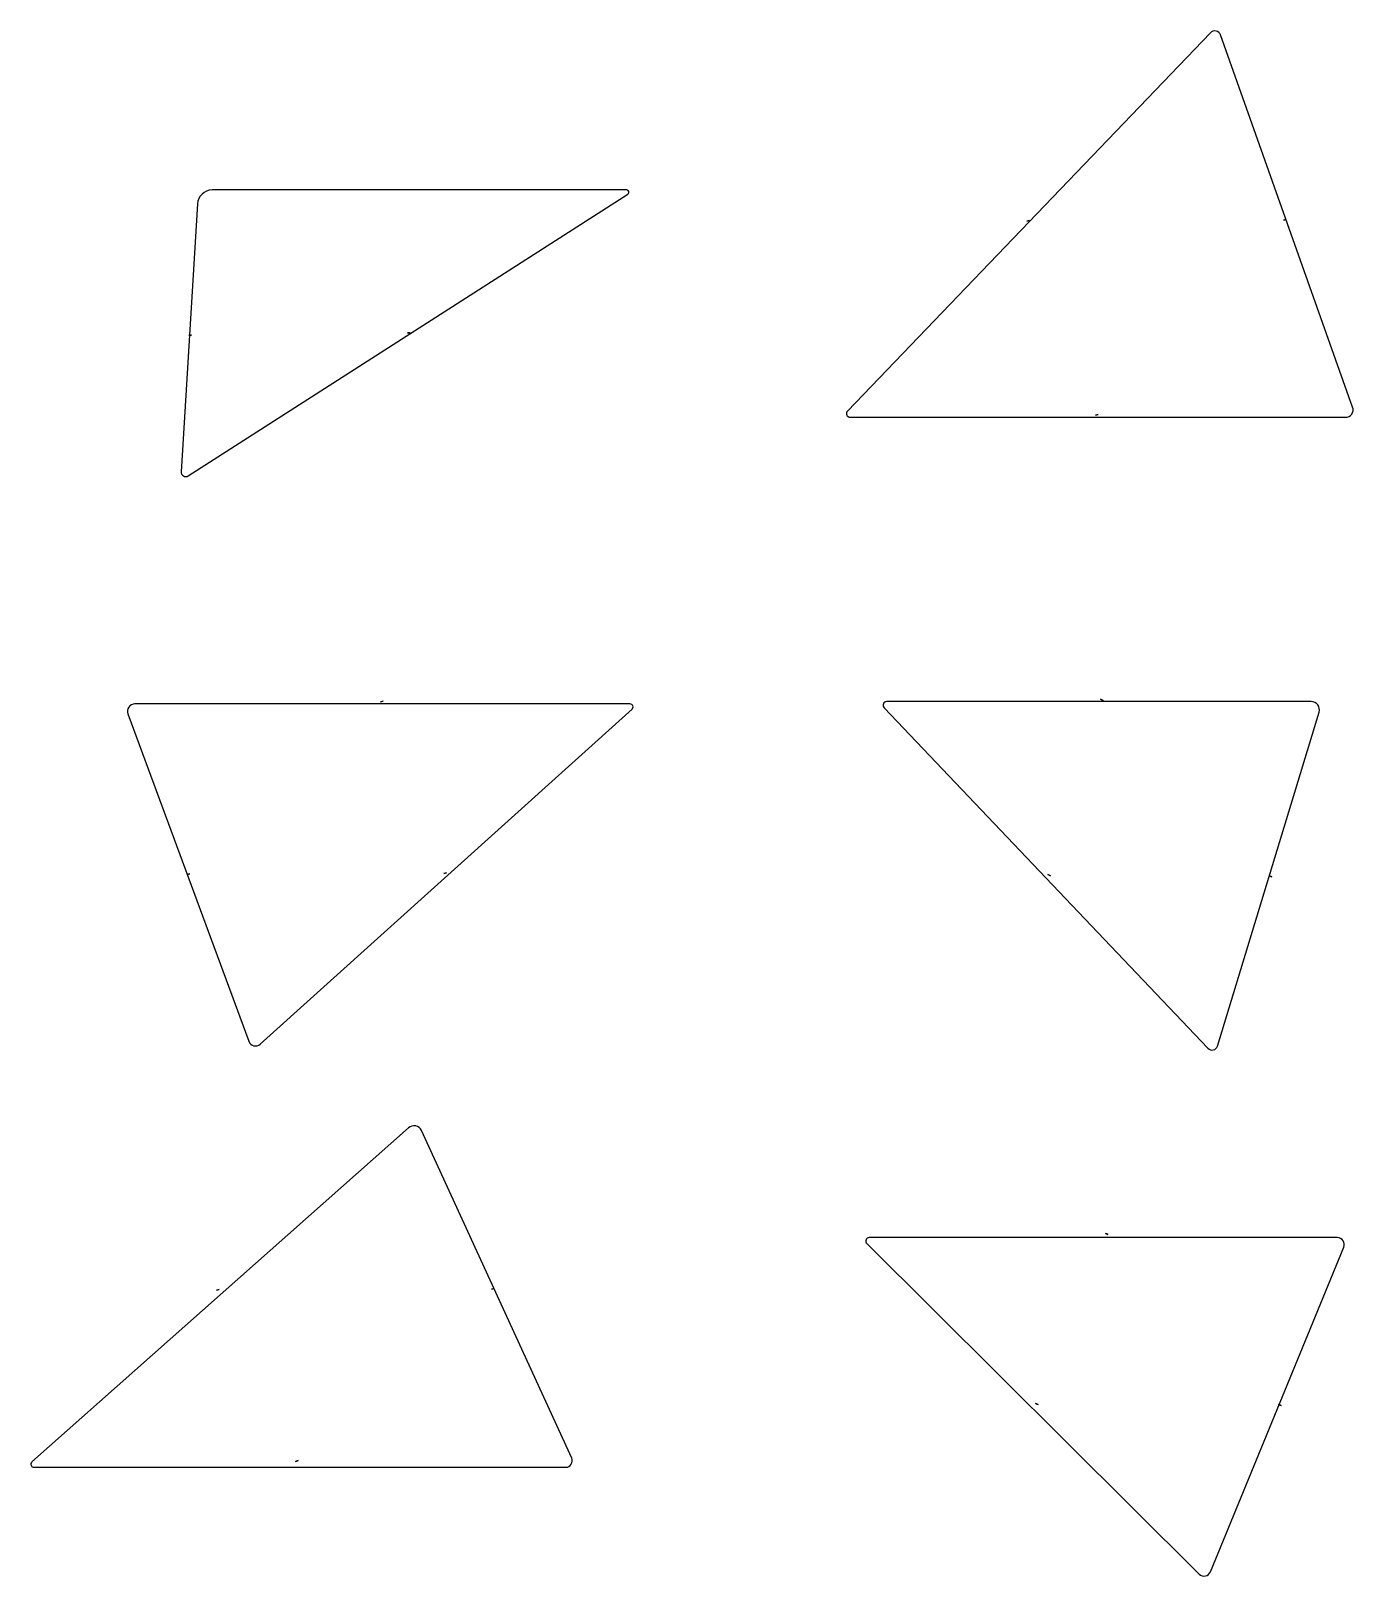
# Model space of a CAD drawing. Header units: metres. Extents: x -1 to 145, y -1 to 19.
# Drawn here: x 94.84 to 99.81, y 7.16 to 12.96 of the extents above; entities that cross this region are included whole.
import ezdxf

# ---------------------------------------------------------------- set-up
doc = ezdxf.new("R2010")
doc.units = ezdxf.units.M
doc.layers.add('LABELS', color=1, linetype='CONTINUOUS')
doc.layers.add('SHAPES', color=3, linetype='CONTINUOUS')

msp = doc.modelspace()

# ---------------------------------------------------------------- linework, layer by layer
at = {"layer": 'LABELS'}
for p, q in [((98.5931, 12.2496), (98.583, 12.2471)), ((98.5931, 12.2496), (98.583, 12.2471)), ((98.5931, 12.2496), (98.583, 12.2471)), ((98.5931, 12.2496), (98.583, 12.2471)), ((98.5931, 12.2496), (98.583, 12.2471)), ((98.583, 12.2471), (98.5881, 12.2483)), ((98.5881, 12.2483), (98.583, 12.2471)), ((98.5881, 12.2483), (98.583, 12.2471)), ((98.583, 12.2471), (98.5881, 12.2483)), ((98.5881, 12.2483), (98.583, 12.2471)), ((98.583, 12.2471), (98.5881, 12.2483)), ((98.5881, 12.2483), (98.583, 12.2471)), ((98.583, 12.2471), (98.5881, 12.2483)), ((98.5881, 12.2483), (98.583, 12.2471)), ((98.583, 12.2471), (98.5881, 12.2483)), ((98.5881, 12.2483), (98.583, 12.2471)), ((98.583, 12.2471), (98.5881, 12.2483)), ((98.583, 12.2471), (98.5881, 12.2483)), ((98.5881, 12.2483), (98.583, 12.2471)), ((98.583, 12.2471), (98.5881, 12.2483)), ((98.583, 12.2471), (98.5881, 12.2483)), ((98.5881, 12.2483), (98.583, 12.2471)), ((98.583, 12.2471), (98.5881, 12.2483)), ((98.583, 12.2471), (98.583, 12.2471)), ((98.583, 12.2471), (98.583, 12.2471)), ((98.583, 12.2471), (98.583, 12.2471)), ((98.583, 12.2471), (98.583, 12.2471)), ((98.583, 12.2471), (98.583, 12.2471)), ((98.583, 12.2471), (98.583, 12.2471)), ((98.5881, 12.2483), (98.5931, 12.2496)), ((98.5931, 12.2496), (98.5881, 12.2483)), ((98.5881, 12.2483), (98.5931, 12.2496)), ((98.5931, 12.2496), (98.5881, 12.2483)), ((98.5881, 12.2483), (98.5931, 12.2496)), ((98.5931, 12.2496), (98.5881, 12.2483)), ((98.5881, 12.2483), (98.5931, 12.2496)), ((98.5881, 12.2483), (98.5931, 12.2496)), ((98.5931, 12.2496), (98.5881, 12.2483)), ((98.5881, 12.2483), (98.5931, 12.2496)), ((98.5881, 12.2483), (98.5931, 12.2496)), ((98.5931, 12.2496), (98.5931, 12.2496)), ((98.5931, 12.2496), (98.5931, 12.2496)), ((98.5931, 12.2496), (98.5931, 12.2496)), ((98.5931, 12.2496), (98.5931, 12.2496)), ((98.5931, 12.2496), (98.5931, 12.2496)), ((99.5565, 12.2533), (99.5463, 12.2508)), ((99.5565, 12.2533), (99.5463, 12.2508)), ((99.5565, 12.2533), (99.5463, 12.2508)), ((99.5565, 12.2533), (99.5463, 12.2508)), ((99.5463, 12.2508), (99.5565, 12.2533)), ((99.5565, 12.2533), (99.5463, 12.2508)), ((99.5463, 12.2508), (99.5514, 12.2521)), ((99.5514, 12.2521), (99.5463, 12.2508)), ((99.5514, 12.2521), (99.5463, 12.2508)), ((99.5463, 12.2508), (99.5514, 12.2521)), ((99.5514, 12.2521), (99.5463, 12.2508)), ((99.5463, 12.2508), (99.5514, 12.2521)), ((99.5514, 12.2521), (99.5463, 12.2508)), ((99.5463, 12.2508), (99.5514, 12.2521)), ((99.5514, 12.2521), (99.5463, 12.2508)), ((99.5463, 12.2508), (99.5514, 12.2521)), ((99.5514, 12.2521), (99.5463, 12.2508)), ((99.5463, 12.2508), (99.5514, 12.2521)), ((99.5463, 12.2508), (99.5514, 12.2521)), ((99.5514, 12.2521), (99.5463, 12.2508)), ((99.5463, 12.2508), (99.5514, 12.2521)), ((99.5463, 12.2508), (99.5514, 12.2521)), ((99.5463, 12.2508), (99.5463, 12.2508)), ((99.5463, 12.2508), (99.5463, 12.2508)), ((99.5463, 12.2508), (99.5463, 12.2508)), ((99.5463, 12.2508), (99.5463, 12.2508)), ((99.5463, 12.2508), (99.5463, 12.2508)), ((99.5463, 12.2508), (99.5463, 12.2508)), ((99.5514, 12.2521), (99.5565, 12.2533)), ((99.5565, 12.2533), (99.5514, 12.2521)), ((99.5514, 12.2521), (99.5565, 12.2533)), ((99.5565, 12.2533), (99.5514, 12.2521)), ((99.5514, 12.2521), (99.5565, 12.2533)), ((99.5565, 12.2533), (99.5514, 12.2521)), ((99.5514, 12.2521), (99.5565, 12.2533)), ((99.5514, 12.2521), (99.5565, 12.2533)), ((99.5565, 12.2533), (99.5514, 12.2521)), ((99.5514, 12.2521), (99.5565, 12.2533)), ((99.5514, 12.2521), (99.5565, 12.2533)), ((99.5565, 12.2533), (99.5565, 12.2533)), ((99.5565, 12.2533), (99.5565, 12.2533)), ((99.5565, 12.2533), (99.5565, 12.2533)), ((99.5565, 12.2533), (99.5565, 12.2533)), ((99.5565, 12.2533), (99.5565, 12.2533)), ((99.5565, 12.2533), (99.5565, 12.2533)), ((95.4368, 11.8182), (95.442, 11.8182)), ((95.442, 11.8182), (95.4368, 11.8182)), ((95.4472, 11.8182), (95.4368, 11.8182)), ((95.442, 11.8182), (95.4368, 11.8182)), ((95.4368, 11.8182), (95.4368, 11.8182)), ((95.4368, 11.8182), (95.442, 11.8182)), ((95.442, 11.8182), (95.4368, 11.8182)), ((95.4368, 11.8182), (95.442, 11.8182)), ((95.442, 11.8182), (95.4368, 11.8182)), ((95.4368, 11.8182), (95.4368, 11.8182)), ((95.4368, 11.8182), (95.442, 11.8182)), ((95.442, 11.8182), (95.4368, 11.8182)), ((95.4368, 11.8182), (95.4368, 11.8182)), ((95.4368, 11.8182), (95.442, 11.8182)), ((95.442, 11.8182), (95.4368, 11.8182)), ((95.4472, 11.8182), (95.4368, 11.8182)), ((95.4368, 11.8182), (95.4368, 11.8182)), ((95.4368, 11.8182), (95.442, 11.8182)), ((95.4472, 11.8182), (95.4368, 11.8182)), ((95.4472, 11.8182), (95.4368, 11.8182)), ((95.4368, 11.8182), (95.442, 11.8182)), ((95.442, 11.8182), (95.4368, 11.8182)), ((95.4368, 11.8182), (95.4368, 11.8182)), ((95.4368, 11.8182), (95.442, 11.8182)), ((95.4472, 11.8182), (95.4368, 11.8182)), ((95.4368, 11.8182), (95.4368, 11.8182)), ((95.4368, 11.8182), (95.4472, 11.8182)), ((95.4472, 11.8182), (95.4368, 11.8182)), ((95.442, 11.8182), (95.4472, 11.8182)), ((95.4472, 11.8182), (95.442, 11.8182)), ((95.442, 11.8182), (95.4472, 11.8182)), ((95.4472, 11.8182), (95.442, 11.8182)), ((95.442, 11.8182), (95.4472, 11.8182)), ((95.4472, 11.8182), (95.442, 11.8182)), ((95.442, 11.8182), (95.4472, 11.8182)), ((95.442, 11.8182), (95.4472, 11.8182)), ((95.4472, 11.8182), (95.442, 11.8182)), ((95.442, 11.8182), (95.4472, 11.8182)), ((95.4472, 11.8182), (95.4472, 11.8182)), ((95.4472, 11.8182), (95.4472, 11.8182)), ((95.4472, 11.8182), (95.4472, 11.8182)), ((95.4472, 11.8182), (95.4472, 11.8182)), ((95.4472, 11.8182), (95.4472, 11.8182)), ((96.2575, 11.8275), (96.2627, 11.8275)), ((96.2627, 11.8275), (96.2575, 11.8275)), ((96.2679, 11.8275), (96.2575, 11.8275)), ((96.2627, 11.8275), (96.2575, 11.8275)), ((96.2575, 11.8275), (96.2575, 11.8275)), ((96.2575, 11.8275), (96.2627, 11.8275)), ((96.2627, 11.8275), (96.2575, 11.8275)), ((96.2575, 11.8275), (96.2627, 11.8275)), ((96.2627, 11.8275), (96.2575, 11.8275)), ((96.2575, 11.8275), (96.2575, 11.8275)), ((96.2575, 11.8275), (96.2627, 11.8275)), ((96.2627, 11.8275), (96.2575, 11.8275)), ((96.2575, 11.8275), (96.2575, 11.8275)), ((96.2575, 11.8275), (96.2627, 11.8275)), ((96.2627, 11.8275), (96.2575, 11.8275)), ((96.2679, 11.8275), (96.2575, 11.8275)), ((96.2575, 11.8275), (96.2575, 11.8275)), ((96.2575, 11.8275), (96.2627, 11.8275)), ((96.2679, 11.8275), (96.2575, 11.8275)), ((96.2679, 11.8275), (96.2575, 11.8275)), ((96.2575, 11.8275), (96.2627, 11.8275)), ((96.2627, 11.8275), (96.2575, 11.8275)), ((96.2575, 11.8275), (96.2575, 11.8275)), ((96.2575, 11.8275), (96.2627, 11.8275)), ((96.2679, 11.8275), (96.2575, 11.8275)), ((96.2575, 11.8275), (96.2627, 11.8275)), ((96.2627, 11.8275), (96.2575, 11.8275)), ((96.2575, 11.8275), (96.2575, 11.8275)), ((96.2575, 11.8275), (96.2627, 11.8275)), ((96.2627, 11.8275), (96.2679, 11.8275)), ((96.2679, 11.8275), (96.2627, 11.8275)), ((96.2627, 11.8275), (96.2679, 11.8275)), ((96.2679, 11.8275), (96.2627, 11.8275)), ((96.2627, 11.8275), (96.2679, 11.8275)), ((96.2679, 11.8275), (96.2627, 11.8275)), ((96.2627, 11.8275), (96.2679, 11.8275)), ((96.2627, 11.8275), (96.2679, 11.8275)), ((96.2679, 11.8275), (96.2627, 11.8275)), ((96.2627, 11.8275), (96.2679, 11.8275)), ((96.2627, 11.8275), (96.2679, 11.8275)), ((96.2679, 11.8275), (96.2679, 11.8275)), ((96.2679, 11.8275), (96.2679, 11.8275)), ((96.2679, 11.8275), (96.2679, 11.8275)), ((96.2679, 11.8275), (96.2679, 11.8275)), ((96.2679, 11.8275), (96.2679, 11.8275)), ((98.8506, 11.5208), (98.8404, 11.5184)), ((98.8506, 11.5208), (98.8404, 11.5184)), ((98.8506, 11.5208), (98.8404, 11.5184)), ((98.8506, 11.5208), (98.8404, 11.5184)), ((98.8404, 11.5184), (98.8455, 11.5196)), ((98.8404, 11.5184), (98.8455, 11.5196)), ((98.8455, 11.5196), (98.8404, 11.5184)), ((98.8404, 11.5184), (98.8455, 11.5196)), ((98.8455, 11.5196), (98.8404, 11.5184)), ((98.8404, 11.5184), (98.8455, 11.5196)), ((98.8455, 11.5196), (98.8404, 11.5184)), ((98.8404, 11.5184), (98.8455, 11.5196)), ((98.8404, 11.5184), (98.8455, 11.5196)), ((98.8404, 11.5184), (98.8404, 11.5184)), ((98.8404, 11.5184), (98.8404, 11.5184)), ((98.8404, 11.5184), (98.8404, 11.5184)), ((98.8455, 11.5196), (98.8506, 11.5208)), ((98.8455, 11.5196), (98.8506, 11.5208)), ((98.8455, 11.5196), (98.8506, 11.5208)), ((98.8506, 11.5208), (98.8455, 11.5196)), ((98.8455, 11.5196), (98.8506, 11.5208)), ((98.8506, 11.5208), (98.8455, 11.5196)), ((98.8455, 11.5196), (98.8506, 11.5208)), ((98.8506, 11.5208), (98.8455, 11.5196)), ((98.8455, 11.5196), (98.8506, 11.5208)), ((98.8455, 11.5196), (98.8455, 11.5196)), ((98.8506, 11.5208), (98.8506, 11.5208)), ((98.8506, 11.5208), (98.8506, 11.5208)), ((98.8506, 11.5208), (98.8506, 11.5208)), ((98.8603, 10.4511), (98.865, 10.449)), ((98.8698, 10.4469), (98.8603, 10.4511)), ((98.8603, 10.4511), (98.865, 10.449)), ((98.865, 10.449), (98.8603, 10.4511)), ((98.8603, 10.4511), (98.8603, 10.4511)), ((98.8603, 10.4511), (98.865, 10.449)), ((98.865, 10.449), (98.8603, 10.4511)), ((98.8603, 10.4511), (98.865, 10.449)), ((98.865, 10.449), (98.8603, 10.4511)), ((98.8603, 10.4511), (98.8603, 10.4511)), ((98.8603, 10.4511), (98.865, 10.449)), ((98.8698, 10.4469), (98.8603, 10.4511)), ((98.8698, 10.4469), (98.8603, 10.4511)), ((98.8603, 10.4511), (98.865, 10.449)), ((98.865, 10.449), (98.8603, 10.4511)), ((98.8603, 10.4511), (98.8603, 10.4511)), ((98.8603, 10.4511), (98.865, 10.449)), ((98.865, 10.449), (98.8698, 10.4469)), ((98.865, 10.449), (98.8698, 10.4469)), ((98.865, 10.449), (98.8698, 10.4469)), ((98.8698, 10.4469), (98.865, 10.449)), ((98.865, 10.449), (98.8698, 10.4469)), ((98.8698, 10.4469), (98.865, 10.449)), ((98.865, 10.449), (98.8698, 10.4469)), ((98.8698, 10.4469), (98.865, 10.449)), ((98.865, 10.449), (98.865, 10.449)), ((98.865, 10.449), (98.8698, 10.4469)), ((98.865, 10.449), (98.8698, 10.4469)), ((98.8698, 10.4469), (98.865, 10.449)), ((98.865, 10.449), (98.8698, 10.4469)), ((98.8698, 10.4469), (98.8698, 10.4469)), ((98.8698, 10.4469), (98.8698, 10.4469)), ((98.8698, 10.4469), (98.8698, 10.4469)), ((96.1661, 10.4443), (96.156, 10.4419)), ((96.1661, 10.4443), (96.156, 10.4419)), ((96.1661, 10.4443), (96.156, 10.4419)), ((96.1661, 10.4443), (96.156, 10.4419)), ((96.156, 10.4419), (96.1611, 10.4431)), ((96.156, 10.4419), (96.1611, 10.4431)), ((96.1611, 10.4431), (96.156, 10.4419)), ((96.156, 10.4419), (96.1611, 10.4431)), ((96.1611, 10.4431), (96.156, 10.4419)), ((96.156, 10.4419), (96.1611, 10.4431)), ((96.1611, 10.4431), (96.156, 10.4419)), ((96.156, 10.4419), (96.1611, 10.4431)), ((96.156, 10.4419), (96.1611, 10.4431)), ((96.156, 10.4419), (96.156, 10.4419)), ((96.156, 10.4419), (96.156, 10.4419)), ((96.156, 10.4419), (96.156, 10.4419)), ((96.1611, 10.4431), (96.1661, 10.4443)), ((96.1611, 10.4431), (96.1661, 10.4443)), ((96.1611, 10.4431), (96.1661, 10.4443)), ((96.1661, 10.4443), (96.1611, 10.4431)), ((96.1611, 10.4431), (96.1661, 10.4443)), ((96.1661, 10.4443), (96.1611, 10.4431)), ((96.1611, 10.4431), (96.1661, 10.4443)), ((96.1661, 10.4443), (96.1611, 10.4431)), ((96.1611, 10.4431), (96.1661, 10.4443)), ((96.1611, 10.4431), (96.1611, 10.4431)), ((96.1661, 10.4443), (96.1661, 10.4443)), ((96.1661, 10.4443), (96.1661, 10.4443)), ((96.1661, 10.4443), (96.1661, 10.4443)), ((95.4401, 9.7956), (95.4299, 9.7932)), ((95.4299, 9.7932), (95.4401, 9.7956)), ((95.4401, 9.7956), (95.4299, 9.7932)), ((95.4401, 9.7956), (95.4299, 9.7932)), ((95.4401, 9.7956), (95.4299, 9.7932)), ((95.4401, 9.7956), (95.4299, 9.7932)), ((95.4299, 9.7932), (95.4401, 9.7956)), ((95.4401, 9.7956), (95.4299, 9.7932)), ((95.4299, 9.7932), (95.435, 9.7944)), ((95.435, 9.7944), (95.4299, 9.7932)), ((95.435, 9.7944), (95.4299, 9.7932)), ((95.4299, 9.7932), (95.435, 9.7944)), ((95.435, 9.7944), (95.4299, 9.7932)), ((95.4299, 9.7932), (95.435, 9.7944)), ((95.435, 9.7944), (95.4299, 9.7932)), ((95.4299, 9.7932), (95.435, 9.7944)), ((95.435, 9.7944), (95.4299, 9.7932)), ((95.4299, 9.7932), (95.435, 9.7944)), ((95.435, 9.7944), (95.4299, 9.7932)), ((95.4299, 9.7932), (95.435, 9.7944)), ((95.4299, 9.7932), (95.435, 9.7944)), ((95.435, 9.7944), (95.4299, 9.7932)), ((95.4299, 9.7932), (95.435, 9.7944)), ((95.4299, 9.7932), (95.4299, 9.7932)), ((95.4299, 9.7932), (95.4299, 9.7932)), ((95.4299, 9.7932), (95.4299, 9.7932)), ((95.4299, 9.7932), (95.4299, 9.7932)), ((95.4299, 9.7932), (95.4299, 9.7932)), ((95.4299, 9.7932), (95.4299, 9.7932)), ((95.435, 9.7944), (95.4401, 9.7956)), ((95.4401, 9.7956), (95.435, 9.7944)), ((95.435, 9.7944), (95.4401, 9.7956)), ((95.4401, 9.7956), (95.435, 9.7944)), ((95.435, 9.7944), (95.4401, 9.7956)), ((95.435, 9.7944), (95.4401, 9.7956)), ((95.4401, 9.7956), (95.435, 9.7944)), ((95.435, 9.7944), (95.4401, 9.7956)), ((95.4401, 9.7956), (95.435, 9.7944)), ((95.435, 9.7944), (95.4401, 9.7956)), ((95.435, 9.7944), (95.4401, 9.7956)), ((95.4401, 9.7956), (95.4401, 9.7956)), ((95.4401, 9.7956), (95.4401, 9.7956)), ((95.4401, 9.7956), (95.4401, 9.7956)), ((95.4401, 9.7956), (95.4401, 9.7956)), ((95.4401, 9.7956), (95.4401, 9.7956)), ((96.404, 9.7997), (96.3938, 9.7973)), ((96.3938, 9.7973), (96.404, 9.7997)), ((96.404, 9.7997), (96.3938, 9.7973)), ((96.404, 9.7997), (96.3938, 9.7973)), ((96.404, 9.7997), (96.3938, 9.7973)), ((96.404, 9.7997), (96.3938, 9.7973)), ((96.3938, 9.7973), (96.3989, 9.7985)), ((96.3989, 9.7985), (96.3938, 9.7973)), ((96.3989, 9.7985), (96.3938, 9.7973)), ((96.3938, 9.7973), (96.3989, 9.7985)), ((96.3989, 9.7985), (96.3938, 9.7973)), ((96.3938, 9.7973), (96.3989, 9.7985)), ((96.3989, 9.7985), (96.3938, 9.7973)), ((96.3938, 9.7973), (96.3989, 9.7985)), ((96.3989, 9.7985), (96.3938, 9.7973)), ((96.3938, 9.7973), (96.3989, 9.7985)), ((96.3989, 9.7985), (96.3938, 9.7973)), ((96.3938, 9.7973), (96.3989, 9.7985)), ((96.3938, 9.7973), (96.3989, 9.7985)), ((96.3989, 9.7985), (96.3938, 9.7973)), ((96.3938, 9.7973), (96.3989, 9.7985)), ((96.3938, 9.7973), (96.3938, 9.7973)), ((96.3938, 9.7973), (96.3938, 9.7973)), ((96.3938, 9.7973), (96.3938, 9.7973)), ((96.3938, 9.7973), (96.3938, 9.7973)), ((96.3938, 9.7973), (96.3938, 9.7973)), ((96.3989, 9.7985), (96.404, 9.7997)), ((96.404, 9.7997), (96.3989, 9.7985)), ((96.3989, 9.7985), (96.404, 9.7997)), ((96.404, 9.7997), (96.3989, 9.7985)), ((96.3989, 9.7985), (96.404, 9.7997)), ((96.3989, 9.7985), (96.404, 9.7997)), ((96.404, 9.7997), (96.3989, 9.7985)), ((96.3989, 9.7985), (96.404, 9.7997)), ((96.404, 9.7997), (96.3989, 9.7985)), ((96.3989, 9.7985), (96.404, 9.7997)), ((96.3989, 9.7985), (96.404, 9.7997)), ((96.404, 9.7997), (96.3989, 9.7985)), ((96.3989, 9.7985), (96.404, 9.7997)), ((96.3989, 9.7985), (96.3989, 9.7985)), ((96.404, 9.7997), (96.404, 9.7997)), ((96.404, 9.7997), (96.404, 9.7997)), ((96.404, 9.7997), (96.404, 9.7997)), ((96.404, 9.7997), (96.404, 9.7997)), ((96.404, 9.7997), (96.404, 9.7997)), ((98.6621, 9.7928), (98.6669, 9.7907)), ((98.6669, 9.7907), (98.6621, 9.7928)), ((98.6717, 9.7886), (98.6621, 9.7928)), ((98.6669, 9.7907), (98.6621, 9.7928)), ((98.6621, 9.7928), (98.6621, 9.7928)), ((98.6621, 9.7928), (98.6669, 9.7907)), ((98.6669, 9.7907), (98.6621, 9.7928)), ((98.6621, 9.7928), (98.6717, 9.7886)), ((98.6717, 9.7886), (98.6621, 9.7928)), ((98.6621, 9.7928), (98.6621, 9.7928)), ((98.6621, 9.7928), (98.6669, 9.7907)), ((98.6669, 9.7907), (98.6621, 9.7928)), ((98.6621, 9.7928), (98.6621, 9.7928)), ((98.6621, 9.7928), (98.6669, 9.7907)), ((98.6669, 9.7907), (98.6621, 9.7928)), ((98.6621, 9.7928), (98.6669, 9.7907)), ((98.6669, 9.7907), (98.6621, 9.7928)), ((98.6621, 9.7928), (98.6621, 9.7928)), ((98.6621, 9.7928), (98.6669, 9.7907)), ((98.6717, 9.7886), (98.6621, 9.7928)), ((98.6717, 9.7886), (98.6621, 9.7928)), ((98.6621, 9.7928), (98.6669, 9.7907)), ((98.6669, 9.7907), (98.6621, 9.7928)), ((98.6621, 9.7928), (98.6621, 9.7928)), ((98.6621, 9.7928), (98.6669, 9.7907)), ((98.6717, 9.7886), (98.6621, 9.7928)), ((98.6621, 9.7928), (98.6669, 9.7907)), ((98.6669, 9.7907), (98.6621, 9.7928)), ((98.6621, 9.7928), (98.6621, 9.7928)), ((98.6621, 9.7928), (98.6669, 9.7907)), ((98.6669, 9.7907), (98.6717, 9.7886)), ((98.6717, 9.7886), (98.6669, 9.7907)), ((98.6669, 9.7907), (98.6717, 9.7886)), ((98.6717, 9.7886), (98.6669, 9.7907)), ((98.6669, 9.7907), (98.6717, 9.7886)), ((98.6669, 9.7907), (98.6717, 9.7886)), ((98.6717, 9.7886), (98.6669, 9.7907)), ((98.6669, 9.7907), (98.6717, 9.7886)), ((98.6717, 9.7886), (98.6669, 9.7907)), ((98.6669, 9.7907), (98.6717, 9.7886)), ((98.6669, 9.7907), (98.6717, 9.7886)), ((98.6669, 9.7907), (98.6717, 9.7886)), ((98.6717, 9.7886), (98.6717, 9.7886)), ((98.6717, 9.7886), (98.6717, 9.7886)), ((98.6717, 9.7886), (98.6717, 9.7886)), ((98.6717, 9.7886), (98.6717, 9.7886)), ((98.6717, 9.7886), (98.6717, 9.7886)), ((99.4929, 9.7886), (99.4977, 9.7866)), ((99.4977, 9.7866), (99.4929, 9.7886)), ((99.5025, 9.7845), (99.4929, 9.7886)), ((99.4977, 9.7866), (99.4929, 9.7886)), ((99.4929, 9.7886), (99.4929, 9.7886)), ((99.4929, 9.7886), (99.4977, 9.7866)), ((99.4977, 9.7866), (99.4929, 9.7886)), ((99.4929, 9.7886), (99.5025, 9.7845)), ((99.5025, 9.7845), (99.4929, 9.7886)), ((99.4929, 9.7886), (99.4929, 9.7886)), ((99.4929, 9.7886), (99.4977, 9.7866)), ((99.4977, 9.7866), (99.4929, 9.7886)), ((99.4929, 9.7886), (99.4929, 9.7886)), ((99.4929, 9.7886), (99.4977, 9.7866)), ((99.4977, 9.7866), (99.4929, 9.7886)), ((99.4929, 9.7886), (99.4977, 9.7866)), ((99.4977, 9.7866), (99.4929, 9.7886)), ((99.4929, 9.7886), (99.4929, 9.7886)), ((99.4929, 9.7886), (99.4977, 9.7866)), ((99.5025, 9.7845), (99.4929, 9.7886)), ((99.5025, 9.7845), (99.4929, 9.7886)), ((99.4929, 9.7886), (99.4977, 9.7866)), ((99.4977, 9.7866), (99.4929, 9.7886)), ((99.4929, 9.7886), (99.4929, 9.7886)), ((99.4929, 9.7886), (99.4977, 9.7866)), ((99.5025, 9.7845), (99.4929, 9.7886)), ((99.4929, 9.7886), (99.4929, 9.7886)), ((99.4929, 9.7886), (99.5025, 9.7845)), ((99.5025, 9.7845), (99.4929, 9.7886)), ((99.4977, 9.7866), (99.5025, 9.7845)), ((99.5025, 9.7845), (99.4977, 9.7866)), ((99.4977, 9.7866), (99.5025, 9.7845)), ((99.5025, 9.7845), (99.4977, 9.7866)), ((99.4977, 9.7866), (99.5025, 9.7845)), ((99.4977, 9.7866), (99.5025, 9.7845)), ((99.5025, 9.7845), (99.4977, 9.7866)), ((99.4977, 9.7866), (99.5025, 9.7845)), ((99.5025, 9.7845), (99.4977, 9.7866)), ((99.4977, 9.7866), (99.5025, 9.7845)), ((99.4977, 9.7866), (99.5025, 9.7845)), ((99.5025, 9.7845), (99.5025, 9.7845)), ((99.5025, 9.7845), (99.5025, 9.7845)), ((99.5025, 9.7845), (99.5025, 9.7845)), ((99.5025, 9.7845), (99.5025, 9.7845)), ((99.5025, 9.7845), (99.5025, 9.7845)), ((98.8781, 8.4453), (98.8829, 8.4433)), ((98.8877, 8.4413), (98.8781, 8.4453)), ((98.8781, 8.4453), (98.8829, 8.4433)), ((98.8829, 8.4433), (98.8781, 8.4453)), ((98.8781, 8.4453), (98.8781, 8.4453)), ((98.8781, 8.4453), (98.8829, 8.4433)), ((98.8829, 8.4433), (98.8781, 8.4453)), ((98.8781, 8.4453), (98.8877, 8.4413)), ((98.8877, 8.4413), (98.8781, 8.4453)), ((98.8781, 8.4453), (98.8781, 8.4453)), ((98.8781, 8.4453), (98.8829, 8.4433)), ((98.8877, 8.4413), (98.8781, 8.4453)), ((98.8877, 8.4413), (98.8781, 8.4453)), ((98.8781, 8.4453), (98.8829, 8.4433)), ((98.8829, 8.4433), (98.8781, 8.4453)), ((98.8781, 8.4453), (98.8781, 8.4453)), ((98.8781, 8.4453), (98.8829, 8.4433)), ((98.8829, 8.4433), (98.8877, 8.4413)), ((98.8829, 8.4433), (98.8877, 8.4413)), ((98.8829, 8.4433), (98.8877, 8.4413)), ((98.8877, 8.4413), (98.8829, 8.4433)), ((98.8829, 8.4433), (98.8877, 8.4413)), ((98.8877, 8.4413), (98.8829, 8.4433)), ((98.8829, 8.4433), (98.8829, 8.4433)), ((98.8829, 8.4433), (98.8877, 8.4413)), ((98.8829, 8.4433), (98.8877, 8.4413)), ((98.8877, 8.4413), (98.8829, 8.4433)), ((98.8829, 8.4433), (98.8877, 8.4413)), ((98.8877, 8.4413), (98.8877, 8.4413)), ((98.8877, 8.4413), (98.8877, 8.4413)), ((98.8877, 8.4413), (98.8877, 8.4413)), ((95.551, 8.2353), (95.541, 8.2323)), ((95.541, 8.2323), (95.551, 8.2353)), ((95.551, 8.2353), (95.541, 8.2323)), ((95.541, 8.2323), (95.551, 8.2353)), ((95.551, 8.2353), (95.541, 8.2323)), ((95.551, 8.2353), (95.541, 8.2323)), ((95.551, 8.2353), (95.541, 8.2323)), ((95.551, 8.2353), (95.541, 8.2323)), ((95.541, 8.2323), (95.546, 8.2338)), ((95.546, 8.2338), (95.541, 8.2323)), ((95.546, 8.2338), (95.541, 8.2323)), ((95.541, 8.2323), (95.546, 8.2338)), ((95.546, 8.2338), (95.541, 8.2323)), ((95.546, 8.2338), (95.541, 8.2323)), ((95.541, 8.2323), (95.546, 8.2338)), ((95.546, 8.2338), (95.541, 8.2323)), ((95.541, 8.2323), (95.546, 8.2338)), ((95.541, 8.2323), (95.546, 8.2338)), ((95.546, 8.2338), (95.541, 8.2323)), ((95.541, 8.2323), (95.546, 8.2338)), ((95.541, 8.2323), (95.541, 8.2323)), ((95.541, 8.2323), (95.541, 8.2323)), ((95.541, 8.2323), (95.541, 8.2323)), ((95.541, 8.2323), (95.541, 8.2323)), ((95.541, 8.2323), (95.541, 8.2323)), ((95.546, 8.2338), (95.551, 8.2353)), ((95.551, 8.2353), (95.546, 8.2338)), ((95.546, 8.2338), (95.551, 8.2353)), ((95.551, 8.2353), (95.546, 8.2338)), ((95.546, 8.2338), (95.551, 8.2353)), ((95.551, 8.2353), (95.546, 8.2338)), ((95.546, 8.2338), (95.551, 8.2353)), ((95.546, 8.2338), (95.551, 8.2353)), ((95.551, 8.2353), (95.546, 8.2338)), ((95.546, 8.2338), (95.551, 8.2353)), ((95.546, 8.2338), (95.546, 8.2338)), ((95.551, 8.2353), (95.551, 8.2353)), ((95.551, 8.2353), (95.551, 8.2353)), ((95.551, 8.2353), (95.551, 8.2353)), ((95.551, 8.2353), (95.551, 8.2353)), ((96.5836, 8.2387), (96.5736, 8.2357)), ((96.5736, 8.2357), (96.5836, 8.2387)), ((96.5836, 8.2387), (96.5736, 8.2357)), ((96.5736, 8.2357), (96.5836, 8.2387)), ((96.5836, 8.2387), (96.5736, 8.2357)), ((96.5836, 8.2387), (96.5736, 8.2357)), ((96.5836, 8.2387), (96.5736, 8.2357)), ((96.5736, 8.2357), (96.5836, 8.2387)), ((96.5836, 8.2387), (96.5736, 8.2357)), ((96.5736, 8.2357), (96.5786, 8.2372)), ((96.5786, 8.2372), (96.5736, 8.2357)), ((96.5786, 8.2372), (96.5736, 8.2357)), ((96.5736, 8.2357), (96.5786, 8.2372)), ((96.5786, 8.2372), (96.5736, 8.2357)), ((96.5786, 8.2372), (96.5736, 8.2357)), ((96.5736, 8.2357), (96.5786, 8.2372)), ((96.5786, 8.2372), (96.5736, 8.2357)), ((96.5736, 8.2357), (96.5786, 8.2372)), ((96.5736, 8.2357), (96.5786, 8.2372)), ((96.5786, 8.2372), (96.5736, 8.2357)), ((96.5736, 8.2357), (96.5786, 8.2372)), ((96.5736, 8.2357), (96.5786, 8.2372)), ((96.5736, 8.2357), (96.5736, 8.2357)), ((96.5736, 8.2357), (96.5736, 8.2357)), ((96.5736, 8.2357), (96.5736, 8.2357)), ((96.5736, 8.2357), (96.5736, 8.2357)), ((96.5736, 8.2357), (96.5736, 8.2357)), ((96.5736, 8.2357), (96.5736, 8.2357)), ((96.5786, 8.2372), (96.5836, 8.2387)), ((96.5836, 8.2387), (96.5786, 8.2372)), ((96.5786, 8.2372), (96.5836, 8.2387)), ((96.5836, 8.2387), (96.5786, 8.2372)), ((96.5786, 8.2372), (96.5836, 8.2387)), ((96.5836, 8.2387), (96.5786, 8.2372)), ((96.5786, 8.2372), (96.5836, 8.2387)), ((96.5786, 8.2372), (96.5836, 8.2387)), ((96.5786, 8.2372), (96.5836, 8.2387)), ((96.5836, 8.2387), (96.5836, 8.2387)), ((96.5836, 8.2387), (96.5836, 8.2387)), ((96.5836, 8.2387), (96.5836, 8.2387)), ((96.5836, 8.2387), (96.5836, 8.2387)), ((96.5836, 8.2387), (96.5836, 8.2387)), ((98.6158, 7.8066), (98.6206, 7.8046)), ((98.6206, 7.8046), (98.6158, 7.8066)), ((98.6254, 7.8026), (98.6158, 7.8066)), ((98.6206, 7.8046), (98.6158, 7.8066)), ((98.6158, 7.8066), (98.6158, 7.8066)), ((98.6158, 7.8066), (98.6206, 7.8046)), ((98.6206, 7.8046), (98.6158, 7.8066)), ((98.6158, 7.8066), (98.6158, 7.8066)), ((98.6158, 7.8066), (98.6254, 7.8026)), ((98.6254, 7.8026), (98.6158, 7.8066)), ((98.6206, 7.8046), (98.6158, 7.8066)), ((98.6158, 7.8066), (98.6158, 7.8066)), ((98.6158, 7.8066), (98.6206, 7.8046)), ((98.6206, 7.8046), (98.6158, 7.8066)), ((98.6158, 7.8066), (98.6254, 7.8026)), ((98.6254, 7.8026), (98.6158, 7.8066)), ((98.6158, 7.8066), (98.6158, 7.8066)), ((98.6158, 7.8066), (98.6206, 7.8046)), ((98.6254, 7.8026), (98.6158, 7.8066)), ((98.6254, 7.8026), (98.6158, 7.8066)), ((98.6158, 7.8066), (98.6206, 7.8046)), ((98.6206, 7.8046), (98.6158, 7.8066)), ((98.6158, 7.8066), (98.6158, 7.8066)), ((98.6158, 7.8066), (98.6206, 7.8046)), ((98.6254, 7.8026), (98.6158, 7.8066)), ((98.6158, 7.8066), (98.6206, 7.8046)), ((98.6206, 7.8046), (98.6158, 7.8066)), ((98.6158, 7.8066), (98.6158, 7.8066)), ((98.6158, 7.8066), (98.6206, 7.8046)), ((98.6206, 7.8046), (98.6254, 7.8026)), ((98.6254, 7.8026), (98.6206, 7.8046)), ((98.6206, 7.8046), (98.6254, 7.8026)), ((98.6254, 7.8026), (98.6206, 7.8046)), ((98.6206, 7.8046), (98.6254, 7.8026)), ((98.6254, 7.8026), (98.6206, 7.8046)), ((98.6206, 7.8046), (98.6254, 7.8026)), ((98.6206, 7.8046), (98.6254, 7.8026)), ((98.6206, 7.8046), (98.6254, 7.8026)), ((98.6254, 7.8026), (98.6254, 7.8026)), ((98.6254, 7.8026), (98.6254, 7.8026)), ((98.6254, 7.8026), (98.6254, 7.8026)), ((98.6254, 7.8026), (98.6254, 7.8026)), ((99.5284, 7.8031), (99.5332, 7.8012)), ((99.5332, 7.8012), (99.5284, 7.8031)), ((99.538, 7.7992), (99.5284, 7.8031)), ((99.5332, 7.8012), (99.5284, 7.8031)), ((99.5284, 7.8031), (99.5284, 7.8031)), ((99.5284, 7.8031), (99.5332, 7.8012)), ((99.5332, 7.8012), (99.5284, 7.8031)), ((99.5284, 7.8031), (99.5284, 7.8031)), ((99.5284, 7.8031), (99.538, 7.7992)), ((99.538, 7.7992), (99.5284, 7.8031)), ((99.5332, 7.8012), (99.5284, 7.8031)), ((99.5284, 7.8031), (99.5284, 7.8031)), ((99.5284, 7.8031), (99.5332, 7.8012)), ((99.5332, 7.8012), (99.5284, 7.8031)), ((99.5284, 7.8031), (99.538, 7.7992)), ((99.538, 7.7992), (99.5284, 7.8031)), ((99.5284, 7.8031), (99.5284, 7.8031)), ((99.5284, 7.8031), (99.5332, 7.8012)), ((99.538, 7.7992), (99.5284, 7.8031)), ((99.538, 7.7992), (99.5284, 7.8031)), ((99.5284, 7.8031), (99.5332, 7.8012)), ((99.5332, 7.8012), (99.5284, 7.8031)), ((99.5284, 7.8031), (99.5284, 7.8031)), ((99.5284, 7.8031), (99.5332, 7.8012)), ((99.538, 7.7992), (99.5284, 7.8031)), ((99.5284, 7.8031), (99.5284, 7.8031)), ((99.5284, 7.8031), (99.538, 7.7992)), ((99.538, 7.7992), (99.5284, 7.8031)), ((99.5332, 7.8012), (99.538, 7.7992)), ((99.538, 7.7992), (99.5332, 7.8012)), ((99.5332, 7.8012), (99.538, 7.7992)), ((99.538, 7.7992), (99.5332, 7.8012)), ((99.5332, 7.8012), (99.538, 7.7992)), ((99.538, 7.7992), (99.5332, 7.8012)), ((99.5332, 7.8012), (99.538, 7.7992)), ((99.5332, 7.8012), (99.538, 7.7992)), ((99.538, 7.7992), (99.538, 7.7992)), ((99.538, 7.7992), (99.538, 7.7992)), ((99.538, 7.7992), (99.538, 7.7992)), ((99.538, 7.7992), (99.538, 7.7992)), ((95.8475, 7.592), (95.8375, 7.589)), ((95.8375, 7.589), (95.8475, 7.592)), ((95.8475, 7.592), (95.8375, 7.589)), ((95.8475, 7.592), (95.8375, 7.589)), ((95.8475, 7.592), (95.8375, 7.589)), ((95.8475, 7.592), (95.8375, 7.589)), ((95.8375, 7.589), (95.8425, 7.5905)), ((95.8375, 7.589), (95.8425, 7.5905)), ((95.8425, 7.5905), (95.8375, 7.589)), ((95.8375, 7.589), (95.8425, 7.5905)), ((95.8425, 7.5905), (95.8375, 7.589)), ((95.8375, 7.589), (95.8425, 7.5905)), ((95.8375, 7.589), (95.8375, 7.589)), ((95.8375, 7.589), (95.8375, 7.589)), ((95.8375, 7.589), (95.8375, 7.589)), ((95.8425, 7.5905), (95.8475, 7.592)), ((95.8425, 7.5905), (95.8475, 7.592)), ((95.8425, 7.5905), (95.8475, 7.592)), ((95.8475, 7.592), (95.8425, 7.5905)), ((95.8475, 7.592), (95.8425, 7.5905)), ((95.8425, 7.5905), (95.8475, 7.592)), ((95.8425, 7.5905), (95.8425, 7.5905)), ((95.8475, 7.592), (95.8475, 7.592)), ((95.8475, 7.592), (95.8475, 7.592))]:
    msp.add_line(p, q, dxfattribs=at)
at = {"layer": 'SHAPES'}
for p, q in [((99.2721, 12.9539), (97.9095, 11.5331)), ((99.8065, 11.5482), (99.3104, 12.9457)), ((97.0807, 12.3636), (95.5243, 12.3636)), ((95.4686, 12.3111), (95.4077, 11.3058)), ((95.4342, 11.2902), (97.085, 12.3485)), ((97.9192, 11.5103), (99.7797, 11.5103)), ((95.2076, 10.3962), (95.6618, 9.1667)), ((97.0928, 10.4337), (95.2337, 10.4337)), ((95.7046, 9.1562), (97.1006, 10.4134)), ((98.047, 10.4196), (99.2631, 9.1406)), ((99.6508, 10.4425), (98.0568, 10.4425)), ((99.2986, 9.149), (99.6801, 10.4029)), ((96.2618, 8.8419), (94.8475, 7.5872)), ((96.8741, 7.6018), (96.3099, 8.8318)), ((99.749, 8.4295), (97.9912, 8.4295)), ((97.9822, 8.4075), (99.2302, 7.1661)), ((99.2726, 7.1746), (99.7732, 8.3934)), ((94.8551, 7.5672), (96.8519, 7.5672))]:
    msp.add_line(p, q, dxfattribs=at)
for centre, radius, start, end in [((99.2887, 12.938), 0.023, -340.45556, -223.80055), ((95.5243, 12.3078), 0.0558, -270, -183.46635), ((97.0807, 12.3554), 0.00815, -417.33599, -270), ((99.7797, 11.5387), 0.0284, -90, 19.54444), ((97.9192, 11.5238), 0.0135, -223.80055, -90), ((95.4249, 11.3047), 0.0173, -183.46635, -57.33599), ((95.2337, 10.4059), 0.0278, -270, -159.72534), ((97.0928, 10.422), 0.0116, -47.99353, 90), ((98.0568, 10.4289), 0.0136, -269.99999, -136.44483), ((99.6508, 10.4118), 0.0307, -376.92377, -270), ((95.6868, 9.1759), 0.0266, -159.72534, -47.99354), ((99.2784, 9.1551), 0.0211, -136.44482, -16.92376), ((96.2821, 8.819), 0.0306, -335.36022, -228.4215), ((97.9912, 8.4166), 0.0128, -270, -134.84882), ((99.749, 8.4033), 0.0262, -22.33035, 90), ((96.8519, 7.5916), 0.0245, -90, 24.63978), ((94.8551, 7.5786), 0.0115, -228.4215, -90), ((99.2486, 7.1845), 0.026, -134.84882, -22.33035)]:
    msp.add_arc(centre, radius, start, end, dxfattribs=at)

doc.saveas('drawing.dxf')
